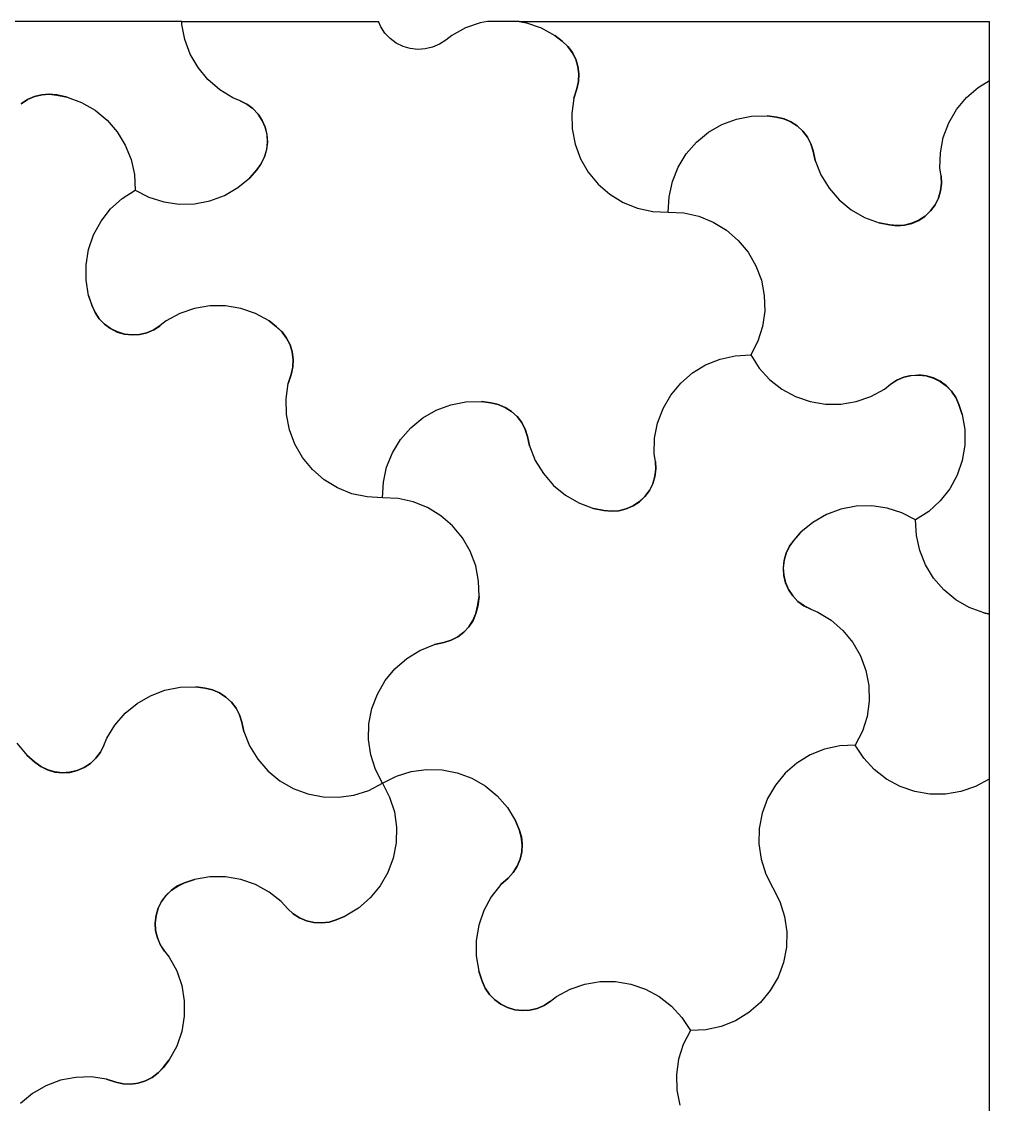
# Model space of a CAD drawing. Header units: millimetres. Extents: x 0 to 102, y 0 to 102.
# Drawn here: x 48.8 to 101.6, y 42.5 to 101.6 of the extents above; entities that cross this region are included whole.
import ezdxf

# ---------------------------------------------------------------- set-up
doc = ezdxf.new("R2010")
doc.units = ezdxf.units.MM
doc.layers.add('VISIBLE', color=7, linetype='CONTINUOUS')

msp = doc.modelspace()

# ---------------------------------------------------------------- linework, layer by layer
at = {"layer": 'VISIBLE'}
for p, q in [((57.540004, 101.6), (22.967288, 101.6)), ((57.543687, 101.451225), (57.540004, 101.6)), ((57.540004, 101.6), (68.265114, 101.6)), ((57.704522, 100.619568), (57.543687, 101.451225)), ((68.392882, 101.313185), (68.265114, 101.6)), ((68.622559, 100.97172), (68.392882, 101.313185)), ((73.020231, 101.257385), (72.276393, 100.852136)), ((73.820885, 101.533926), (73.020231, 101.257385)), ((74.214574, 101.6), (73.820885, 101.533926)), ((75.945027, 101.6), (74.214574, 101.6)), ((75.945027, 101.6), (76.338716, 101.533926)), ((75.945027, 101.6), (101.6, 101.6)), ((76.338716, 101.533926), (77.139369, 101.257385)), ((77.139369, 101.257385), (77.883207, 100.852136)), ((101.6, 98.386179), (101.6, 101.6)), ((58.000793, 99.826003), (57.704522, 100.619568)), ((68.907597, 100.674899), (68.622559, 100.97172)), ((69.239482, 100.431585), (68.907597, 100.674899)), ((71.94582, 100.592847), (71.601286, 100.3678)), ((72.276393, 100.852136), (71.94582, 100.592847)), ((77.883207, 100.852136), (78.296898, 100.529761)), ((78.296553, 100.527923), (77.883207, 100.852136)), ((78.597708, 100.24635), (78.296553, 100.527923)), ((78.296898, 100.529761), (78.598053, 100.248187)), ((69.608302, 100.249045), (69.239482, 100.431585)), ((70.003043, 100.132731), (69.608302, 100.249045)), ((70.411915, 100.086117), (70.003043, 100.132731)), ((70.822708, 100.110595), (70.411915, 100.086117)), ((71.223151, 100.205433), (70.822708, 100.110595)), ((71.601286, 100.3678), (71.223151, 100.205433)), ((78.84578, 99.917051), (78.597708, 100.24635)), ((78.598053, 100.248187), (78.846125, 99.918888)), ((79.033335, 99.549899), (78.84578, 99.917051)), ((78.846125, 99.918888), (79.03368, 99.551736)), ((58.424326, 99.092422), (58.000793, 99.826003)), ((79.154749, 99.155899), (79.033335, 99.549899)), ((79.03368, 99.551736), (79.155094, 99.157736)), ((58.963438, 98.439062), (58.424326, 99.092422)), ((79.206384, 98.746861), (79.154749, 99.155899)), ((79.155094, 99.157736), (79.206729, 98.748699)), ((79.186691, 98.335049), (79.206384, 98.746861)), ((79.206729, 98.748699), (79.187036, 98.336886)), ((59.603256, 97.883946), (58.963438, 98.439062)), ((79.09626, 97.932805), (79.186691, 98.335049)), ((79.187036, 98.336886), (79.096605, 97.934642)), ((100.985942, 98.011091), (101.6, 98.386179)), ((101.6, 69.263465), (101.6, 98.386179)), ((49.889875, 97.612306), (49.490301, 97.513867)), ((49.490868, 97.509885), (49.890442, 97.608324)), ((50.30043, 97.64048), (49.889875, 97.612306)), ((49.890442, 97.608324), (50.300997, 97.636498)), ((50.709705, 97.597547), (50.30043, 97.64048)), ((50.300997, 97.636498), (50.710272, 97.593565)), ((51.275065, 97.484339), (50.709705, 97.597547)), ((50.710272, 97.593565), (51.275065, 97.484339)), ((60.326131, 97.442389), (59.603256, 97.883946)), ((79.096605, 97.934642), (78.936441, 97.430857)), ((78.936441, 97.430857), (79.09626, 97.932805)), ((100.346124, 97.455975), (100.985942, 98.011091)), ((49.113642, 97.348103), (48.771148, 97.119965)), ((48.771715, 97.115983), (49.114209, 97.344121)), ((49.490301, 97.513867), (49.113642, 97.348103)), ((49.114209, 97.344121), (49.490868, 97.509885)), ((51.275065, 97.484339), (52.06863, 97.188069)), ((52.06863, 97.188069), (52.802211, 96.764535)), ((60.719701, 97.284248), (60.326131, 97.442389)), ((60.715969, 97.285748), (61.083131, 97.099896)), ((61.086864, 97.098396), (60.719701, 97.284248)), ((61.083131, 97.099896), (61.412813, 96.853605)), ((61.416545, 96.852105), (61.086864, 97.098396)), ((78.936441, 97.430857), (78.816953, 96.59226)), ((99.807012, 96.802615), (100.346124, 97.455975)), ((52.802211, 96.764535), (53.455571, 96.225424)), ((61.412813, 96.853605), (61.695168, 96.55423)), ((61.416545, 96.852105), (61.6989, 96.55273)), ((61.695168, 96.55423), (61.921762, 96.210713)), ((61.925494, 96.209213), (61.6989, 96.55273)), ((78.816953, 96.59226), (78.837916, 95.745453)), ((87.796078, 96.278568), (88.627735, 96.439403)), ((88.627735, 96.439403), (89.474542, 96.460366)), ((89.474542, 96.460366), (89.993997, 96.388026)), ((89.994616, 96.386263), (89.474542, 96.460366)), ((89.993997, 96.388026), (90.395591, 96.294754)), ((90.39621, 96.29299), (89.994616, 96.386263)), ((99.383479, 96.069034), (99.807012, 96.802615)), ((53.455571, 96.225424), (54.010687, 95.585605)), ((61.921762, 96.210713), (62.085829, 95.833312)), ((62.089561, 95.831812), (61.925494, 96.209213)), ((62.085829, 95.833312), (62.182469, 95.433299)), ((62.186201, 95.431799), (62.089561, 95.831812)), ((86.268932, 95.558764), (87.002513, 95.982297)), ((87.002513, 95.982297), (87.796078, 96.278568)), ((90.395591, 96.294754), (90.775077, 96.133609)), ((90.775697, 96.131845), (90.39621, 96.29299)), ((90.775077, 96.133609), (91.12108, 95.909423)), ((91.1217, 95.907659), (90.775697, 96.131845)), ((91.12108, 95.909423), (91.423228, 95.628916)), ((91.423848, 95.627152), (91.1217, 95.907659)), ((99.087208, 95.275469), (99.383479, 96.069034)), ((54.010687, 95.585605), (54.452244, 94.86273)), ((62.182469, 95.433299), (62.208795, 95.022621)), ((62.212527, 95.021121), (62.186201, 95.431799)), ((78.837916, 95.745453), (78.998751, 94.913796)), ((85.615572, 95.019652), (86.268932, 95.558764)), ((91.423228, 95.628916), (91.672464, 95.300497)), ((91.673084, 95.298733), (91.423848, 95.627152)), ((91.672464, 95.300497), (91.861315, 94.93401)), ((91.861935, 94.932246), (91.673084, 95.298733)), ((98.926373, 94.443813), (99.087208, 95.275469)), ((54.452244, 94.86273), (54.768063, 94.076741)), ((62.164021, 94.613543), (62.049485, 94.218283)), ((62.053217, 94.216783), (62.167754, 94.612044)), ((62.208795, 95.022621), (62.164021, 94.613543)), ((62.167754, 94.612044), (62.212527, 95.021121)), ((78.998751, 94.913796), (79.295022, 94.120232)), ((85.060456, 94.379834), (85.615572, 95.019652)), ((91.861315, 94.93401), (91.984122, 94.540441)), ((91.984742, 94.538678), (91.861935, 94.932246)), ((54.768063, 94.076741), (54.94943, 93.249319)), ((62.049485, 94.218283), (61.868607, 93.848645)), ((61.872339, 93.847145), (62.053217, 94.216783)), ((79.295022, 94.120232), (79.718555, 93.386651)), ((84.618899, 93.656959), (85.060456, 94.379834)), ((91.984122, 94.540441), (92.097309, 94.024068)), ((92.097309, 94.024068), (91.984742, 94.538678)), ((92.097309, 94.024068), (92.413127, 93.238078)), ((98.90541, 93.597006), (98.926373, 94.443813)), ((61.626788, 93.515668), (61.2498, 93.081156)), ((61.2498, 93.081156), (61.630521, 93.514168)), ((61.868607, 93.848645), (61.626788, 93.515668)), ((61.630521, 93.514168), (61.872339, 93.847145)), ((79.718555, 93.386651), (80.257667, 92.733291)), ((84.30308, 92.870969), (84.618899, 93.656959)), ((98.965242, 93.177094), (98.90541, 93.597006)), ((54.94943, 93.249319), (54.991343, 92.40329)), ((60.596439, 92.542044), (61.2498, 93.081156)), ((84.121713, 92.043547), (84.30308, 92.870969)), ((92.413127, 93.238078), (92.854685, 92.515203)), ((98.964675, 93.181076), (98.987304, 92.770178)), ((98.987871, 92.766196), (98.965242, 93.177094)), ((54.279617, 91.943978), (54.991343, 92.40329)), ((54.991343, 92.40329), (55.744982, 92.016573)), ((59.862858, 92.118511), (60.596439, 92.542044)), ((80.257667, 92.733291), (80.897485, 92.178175)), ((92.854685, 92.515203), (93.409801, 91.875385)), ((98.93885, 92.36152), (98.820761, 91.967306)), ((98.821328, 91.963324), (98.939417, 92.357538)), ((98.987304, 92.770178), (98.93885, 92.36152)), ((98.939417, 92.357538), (98.987871, 92.766196)), ((53.653732, 91.373199), (54.279617, 91.943978)), ((55.744982, 92.016573), (56.552234, 91.759931)), ((56.552234, 91.759931), (57.39083, 91.640443)), ((57.39083, 91.640443), (58.237637, 91.661406)), ((58.237637, 91.661406), (59.069294, 91.822241)), ((59.069294, 91.822241), (59.862858, 92.118511)), ((80.897485, 92.178175), (81.62036, 91.736617)), ((81.62036, 91.736617), (82.40635, 91.420799)), ((84.0798, 91.197519), (84.121713, 92.043547)), ((93.409801, 91.875385), (94.063161, 91.336273)), ((98.820761, 91.967306), (98.636563, 91.599311)), ((98.63713, 91.595329), (98.821328, 91.963324)), ((53.130954, 90.706697), (53.653732, 91.373199)), ((82.40635, 91.420799), (83.233772, 91.239431)), ((83.233772, 91.239431), (84.0798, 91.197519)), ((84.0798, 91.197519), (84.925829, 91.155606)), ((84.925829, 91.155606), (85.753251, 90.974239)), ((94.063161, 91.336273), (94.796742, 90.91274)), ((98.391758, 91.268524), (98.093657, 90.984825)), ((98.094224, 90.980843), (98.392325, 91.264542)), ((98.636563, 91.599311), (98.391758, 91.268524)), ((98.392325, 91.264542), (98.63713, 91.595329)), ((52.725705, 89.962859), (53.130954, 90.706697)), ((85.753251, 90.974239), (86.539241, 90.65842)), ((86.539241, 90.65842), (87.262115, 90.216862)), ((94.796742, 90.91274), (95.590307, 90.616469)), ((95.590307, 90.616469), (96.155667, 90.503261)), ((96.155099, 90.507243), (95.590307, 90.616469)), ((96.564375, 90.464311), (96.155099, 90.507243)), ((96.155667, 90.503261), (96.564942, 90.460329)), ((96.97493, 90.492485), (96.564375, 90.464311)), ((96.564942, 90.460329), (96.975497, 90.488503)), ((97.374504, 90.590924), (96.97493, 90.492485)), ((96.975497, 90.488503), (97.375071, 90.586942)), ((97.751162, 90.756687), (97.374504, 90.590924)), ((97.375071, 90.586942), (97.75173, 90.752705)), ((98.093657, 90.984825), (97.751162, 90.756687)), ((97.75173, 90.752705), (98.094224, 90.980843)), ((52.449164, 89.162206), (52.725705, 89.962859)), ((87.262115, 90.216862), (87.901934, 89.661747)), ((87.901934, 89.661747), (88.441046, 89.008386)), ((52.30896, 88.326823), (52.449164, 89.162206)), ((88.441046, 89.008386), (88.864579, 88.274806)), ((52.30896, 87.479757), (52.30896, 88.326823)), ((88.864579, 88.274806), (89.160849, 87.481241)), ((52.449164, 86.644374), (52.30896, 87.479757)), ((89.160849, 87.481241), (89.321685, 86.649584)), ((52.636968, 86.100637), (52.449164, 86.644374)), ((52.449164, 86.644374), (52.633803, 86.098154)), ((89.321685, 86.649584), (89.342647, 85.802777)), ((52.633803, 86.098154), (52.80126, 85.722245)), ((52.804425, 85.724728), (52.636968, 86.100637)), ((52.80126, 85.722245), (53.030937, 85.380781)), ((53.034102, 85.383263), (52.804425, 85.724728)), ((58.232427, 85.945469), (57.431774, 85.668928)), ((59.06781, 86.085673), (58.232427, 85.945469)), ((59.914876, 86.085673), (59.06781, 86.085673)), ((60.750259, 85.945469), (59.914876, 86.085673)), ((61.550912, 85.668928), (60.750259, 85.945469)), ((89.342647, 85.802777), (89.223159, 84.964181)), ((53.030937, 85.380781), (53.315974, 85.083959)), ((53.319139, 85.086442), (53.034102, 85.383263)), ((56.687936, 85.263679), (56.357363, 85.00439)), ((57.431774, 85.668928), (56.687936, 85.263679)), ((62.29475, 85.263679), (61.550912, 85.668928)), ((62.708096, 84.939466), (62.29475, 85.263679)), ((62.29475, 85.263679), (62.708441, 84.941303)), ((53.315974, 85.083959), (53.647859, 84.840645)), ((53.651024, 84.843127), (53.319139, 85.086442)), ((53.647859, 84.840645), (54.01668, 84.658105)), ((54.019845, 84.660588), (53.651024, 84.843127)), ((54.01668, 84.658105), (54.411421, 84.541791)), ((54.414586, 84.544274), (54.019845, 84.660588)), ((54.411421, 84.541791), (54.820293, 84.495177)), ((54.823458, 84.49766), (54.414586, 84.544274)), ((54.820293, 84.495177), (55.231085, 84.519655)), ((55.23425, 84.522137), (54.823458, 84.49766)), ((55.231085, 84.519655), (55.631529, 84.614494)), ((55.634694, 84.616976), (55.23425, 84.522137)), ((55.631529, 84.614494), (56.009664, 84.776861)), ((56.012829, 84.779343), (55.634694, 84.616976)), ((56.009664, 84.776861), (56.354198, 85.001907)), ((56.357363, 85.00439), (56.012829, 84.779343)), ((56.354198, 85.001907), (56.357363, 85.00439)), ((63.00925, 84.657892), (62.708096, 84.939466)), ((62.708441, 84.941303), (63.009595, 84.65973)), ((63.257323, 84.328594), (63.00925, 84.657892)), ((63.009595, 84.65973), (63.257668, 84.330431)), ((89.223159, 84.964181), (88.966517, 84.156929)), ((63.444878, 83.961442), (63.257323, 84.328594)), ((63.257668, 84.330431), (63.445223, 83.963279)), ((63.566292, 83.567441), (63.444878, 83.961442)), ((63.445223, 83.963279), (63.566637, 83.569279)), ((88.966517, 84.156929), (88.5798, 83.40329)), ((63.617926, 83.158404), (63.566292, 83.567441)), ((63.566637, 83.569279), (63.618272, 83.160242)), ((86.90635, 83.18001), (87.733772, 83.361377)), ((87.733772, 83.361377), (88.5798, 83.40329)), ((88.5798, 83.40329), (89.039112, 82.691564)), ((63.507803, 82.344348), (63.598233, 82.746591)), ((63.598578, 82.748429), (63.508148, 82.346185)), ((63.598233, 82.746591), (63.617926, 83.158404)), ((63.618272, 83.160242), (63.598578, 82.748429)), ((85.397485, 82.422634), (86.12036, 82.864191)), ((86.12036, 82.864191), (86.90635, 83.18001)), ((63.508148, 82.346185), (63.347984, 81.842399)), ((63.347984, 81.842399), (63.507803, 82.344348)), ((84.757667, 81.867518), (85.397485, 82.422634)), ((89.039112, 82.691564), (89.609892, 82.065679)), ((96.558314, 82.027237), (96.936449, 82.189604)), ((96.939614, 82.192086), (96.561479, 82.029719)), ((96.936449, 82.189604), (97.336893, 82.284443)), ((97.340058, 82.286925), (96.939614, 82.192086)), ((97.336893, 82.284443), (97.747685, 82.30892)), ((97.340058, 82.286925), (97.75085, 82.311403)), ((97.747685, 82.30892), (98.156557, 82.262306)), ((98.159722, 82.264789), (97.75085, 82.311403)), ((98.156557, 82.262306), (98.551298, 82.145992)), ((98.554463, 82.148475), (98.159722, 82.264789)), ((63.228496, 81.003803), (63.347984, 81.842399)), ((84.218555, 81.214158), (84.757667, 81.867518)), ((89.609892, 82.065679), (90.276393, 81.542901)), ((95.883207, 81.542901), (96.21378, 81.80219)), ((96.21378, 81.80219), (96.558314, 82.027237)), ((96.216945, 81.804673), (96.21378, 81.80219)), ((96.561479, 82.029719), (96.216945, 81.804673)), ((98.551298, 82.145992), (98.920119, 81.963453)), ((98.923284, 81.965935), (98.554463, 82.148475)), ((98.920119, 81.963453), (99.252004, 81.720138)), ((99.255169, 81.722621), (98.923284, 81.965935)), ((99.252004, 81.720138), (99.537041, 81.423317)), ((99.540206, 81.425799), (99.255169, 81.722621)), ((63.249459, 80.156996), (63.228496, 81.003803)), ((83.795022, 80.480577), (84.218555, 81.214158)), ((90.276393, 81.542901), (91.020231, 81.137652)), ((91.020231, 81.137652), (91.820885, 80.861111)), ((94.338716, 80.861111), (95.139369, 81.137652)), ((95.139369, 81.137652), (95.883207, 81.542901)), ((99.537041, 81.423317), (99.766718, 81.081852)), ((99.769883, 81.084335), (99.540206, 81.425799)), ((99.766718, 81.081852), (99.934175, 80.705943)), ((99.93734, 80.708426), (99.769883, 81.084335)), ((70.680475, 79.970307), (71.414056, 80.39384)), ((71.414056, 80.39384), (72.207621, 80.690111)), ((72.207621, 80.690111), (73.039278, 80.850946)), ((73.039278, 80.850946), (73.886084, 80.871908)), ((73.886084, 80.871908), (74.405539, 80.799569)), ((74.406159, 80.797805), (73.886084, 80.871908)), ((74.405539, 80.799569), (74.807133, 80.706296)), ((74.807753, 80.704533), (74.406159, 80.797805)), ((74.807133, 80.706296), (75.18662, 80.545152)), ((75.18724, 80.543388), (74.807753, 80.704533)), ((75.18662, 80.545152), (75.532623, 80.320966)), ((75.533243, 80.319202), (75.18724, 80.543388)), ((83.498751, 79.687012), (83.795022, 80.480577)), ((91.820885, 80.861111), (92.656267, 80.720907)), ((92.656267, 80.720907), (93.503333, 80.720907)), ((93.503333, 80.720907), (94.338716, 80.861111)), ((99.934175, 80.705943), (100.121979, 80.162206)), ((100.121979, 80.162206), (99.93734, 80.708426)), ((63.410294, 79.325339), (63.249459, 80.156996)), ((70.027115, 79.431195), (70.680475, 79.970307)), ((75.532623, 80.320966), (75.834771, 80.040459)), ((75.835391, 80.038695), (75.533243, 80.319202)), ((75.834771, 80.040459), (76.084006, 79.712039)), ((76.084626, 79.710276), (75.835391, 80.038695)), ((100.121979, 80.162206), (100.262183, 79.326823)), ((63.706564, 78.531774), (63.410294, 79.325339)), ((69.471999, 78.791377), (70.027115, 79.431195)), ((76.084006, 79.712039), (76.272858, 79.345553)), ((76.273478, 79.343789), (76.084626, 79.710276)), ((76.272858, 79.345553), (76.395665, 78.951984)), ((76.396285, 78.95022), (76.273478, 79.343789)), ((83.337916, 78.855355), (83.498751, 79.687012)), ((100.262183, 79.326823), (100.262183, 78.479757)), ((69.030442, 78.068502), (69.471999, 78.791377)), ((76.395665, 78.951984), (76.508852, 78.435611)), ((76.508852, 78.435611), (76.396285, 78.95022)), ((83.316953, 78.008548), (83.337916, 78.855355)), ((64.130097, 77.798194), (63.706564, 78.531774)), ((68.714623, 77.282512), (69.030442, 78.068502)), ((76.508852, 78.435611), (76.82467, 77.649621)), ((100.262183, 78.479757), (100.121979, 77.644374)), ((64.669209, 77.144833), (64.130097, 77.798194)), ((76.82467, 77.649621), (77.266228, 76.926746)), ((83.376784, 77.588637), (83.316953, 78.008548)), ((83.376217, 77.592619), (83.398846, 77.181721)), ((83.399413, 77.177739), (83.376784, 77.588637)), ((100.121979, 77.644374), (99.845438, 76.843721)), ((65.309028, 76.589718), (64.669209, 77.144833)), ((68.533256, 76.45509), (68.714623, 77.282512)), ((77.266228, 76.926746), (77.821344, 76.286928)), ((83.398846, 77.181721), (83.350393, 76.773063)), ((83.35096, 76.76908), (83.399413, 77.177739)), ((99.845438, 76.843721), (99.440189, 76.099883)), ((66.031903, 76.14816), (65.309028, 76.589718)), ((68.491343, 75.609061), (68.533256, 76.45509)), ((77.821344, 76.286928), (78.474704, 75.747816)), ((83.232304, 76.378849), (83.048106, 76.010854)), ((83.048673, 76.006872), (83.232871, 76.374867)), ((83.350393, 76.773063), (83.232304, 76.378849)), ((83.232871, 76.374867), (83.35096, 76.76908)), ((66.817892, 75.832341), (66.031903, 76.14816)), ((67.645314, 75.650974), (66.817892, 75.832341)), ((78.474704, 75.747816), (79.208285, 75.324283)), ((82.803301, 75.680067), (82.5052, 75.396368)), ((82.505767, 75.392386), (82.803868, 75.676085)), ((83.048106, 76.010854), (82.803301, 75.680067)), ((82.803868, 75.676085), (83.048673, 76.006872)), ((99.440189, 76.099883), (98.917411, 75.433381)), ((68.491343, 75.609061), (67.645314, 75.650974)), ((69.337372, 75.567149), (68.491343, 75.609061)), ((70.164794, 75.385781), (69.337372, 75.567149)), ((70.950783, 75.069963), (70.164794, 75.385781)), ((71.673658, 74.628405), (70.950783, 75.069963)), ((79.208285, 75.324283), (80.001849, 75.028012)), ((82.162705, 75.16823), (81.786046, 75.002466)), ((81.786614, 74.998484), (82.163272, 75.164248)), ((82.5052, 75.396368), (82.162705, 75.16823)), ((82.163272, 75.164248), (82.505767, 75.392386)), ((94.333506, 75.145174), (93.501849, 74.984339)), ((95.180313, 75.166137), (94.333506, 75.145174)), ((96.018909, 75.046649), (95.180313, 75.166137)), ((98.917411, 75.433381), (98.291526, 74.862602)), ((72.313477, 74.073289), (71.673658, 74.628405)), ((80.001849, 75.028012), (80.567209, 74.914804)), ((80.566642, 74.918786), (80.001849, 75.028012)), ((80.975917, 74.875854), (80.566642, 74.918786)), ((80.567209, 74.914804), (80.976485, 74.871872)), ((81.386473, 74.904028), (80.975917, 74.875854)), ((80.976485, 74.871872), (81.38704, 74.900045)), ((81.786046, 75.002466), (81.386473, 74.904028)), ((81.38704, 74.900045), (81.786614, 74.998484)), ((92.708285, 74.688069), (91.974704, 74.264535)), ((93.501849, 74.984339), (92.708285, 74.688069)), ((96.826162, 74.790007), (96.018909, 75.046649)), ((97.5798, 74.40329), (96.826162, 74.790007)), ((98.291526, 74.862602), (97.5798, 74.40329)), ((72.852588, 73.419929), (72.313477, 74.073289)), ((91.974704, 74.264535), (91.321344, 73.725424)), ((97.621713, 73.557261), (97.5798, 74.40329)), ((73.276122, 72.686348), (72.852588, 73.419929)), ((90.940623, 73.292412), (90.698804, 72.959435)), ((90.702537, 72.957935), (90.944355, 73.290912)), ((91.321344, 73.725424), (90.940623, 73.292412)), ((90.944355, 73.290912), (91.321344, 73.725424)), ((97.80308, 72.729839), (97.621713, 73.557261)), ((90.698804, 72.959435), (90.517926, 72.589797)), ((90.521658, 72.588297), (90.702537, 72.957935)), ((98.118899, 71.94385), (97.80308, 72.729839)), ((73.572392, 71.892784), (73.276122, 72.686348)), ((90.40339, 72.194536), (90.358616, 71.785459)), ((90.362348, 71.783959), (90.407122, 72.193037)), ((90.517926, 72.589797), (90.40339, 72.194536)), ((90.407122, 72.193037), (90.521658, 72.588297)), ((73.733227, 71.061127), (73.572392, 71.892784)), ((90.358616, 71.785459), (90.384942, 71.374781)), ((90.388674, 71.373281), (90.362348, 71.783959)), ((98.560456, 71.220975), (98.118899, 71.94385)), ((73.75419, 70.21432), (73.733227, 71.061127)), ((90.384942, 71.374781), (90.481582, 70.974768)), ((90.485314, 70.973268), (90.388674, 71.373281)), ((90.481582, 70.974768), (90.645649, 70.597367)), ((90.649381, 70.595867), (90.485314, 70.973268)), ((99.115572, 70.581156), (98.560456, 71.220975)), ((90.645649, 70.597367), (90.872243, 70.25385)), ((90.875976, 70.25235), (90.649381, 70.595867)), ((99.768932, 70.042044), (99.115572, 70.581156)), ((73.680087, 69.694245), (73.75419, 70.21432)), ((73.75419, 70.21432), (73.681851, 69.694865)), ((91.154598, 69.954475), (90.872243, 70.25385)), ((91.15833, 69.952975), (90.875976, 70.25235)), ((91.154598, 69.954475), (91.48428, 69.708183)), ((91.488012, 69.706684), (91.15833, 69.952975)), ((100.502513, 69.618511), (99.768932, 70.042044)), ((73.42567, 68.913165), (73.586814, 69.292651)), ((73.588578, 69.293271), (73.427433, 68.913784)), ((73.586814, 69.292651), (73.680087, 69.694245)), ((73.681851, 69.694865), (73.588578, 69.293271)), ((91.48428, 69.708183), (91.851442, 69.522332)), ((91.855175, 69.520832), (91.488012, 69.706684)), ((91.851442, 69.522332), (92.245012, 69.364191)), ((92.245012, 69.364191), (92.967887, 68.922634)), ((101.296078, 69.322241), (100.502513, 69.618511)), ((101.6, 69.263465), (101.296078, 69.322241)), ((101.296078, 69.322241), (101.6, 69.261383)), ((101.6, 60.257318), (101.6, 69.263465)), ((72.920977, 68.265013), (73.201484, 68.567161)), ((73.203247, 68.567781), (72.92274, 68.265633)), ((73.201484, 68.567161), (73.42567, 68.913165)), ((73.427433, 68.913784), (73.203247, 68.567781)), ((92.967887, 68.922634), (93.607705, 68.367518)), ((72.22607, 67.826926), (72.592557, 68.015778)), ((72.594321, 68.016398), (72.227834, 67.827546)), ((72.592557, 68.015778), (72.920977, 68.265013)), ((72.92274, 68.265633), (72.594321, 68.016398)), ((93.607705, 68.367518), (94.146817, 67.714158)), ((70.531903, 67.275734), (71.317892, 67.591553)), ((71.834266, 67.70474), (71.317892, 67.591553)), ((71.317892, 67.591553), (71.832502, 67.70412)), ((71.832502, 67.70412), (72.22607, 67.826926)), ((72.227834, 67.827546), (71.834266, 67.70474)), ((94.146817, 67.714158), (94.57035, 66.980577)), ((69.169209, 66.279061), (69.809028, 66.834176)), ((69.809028, 66.834176), (70.531903, 67.275734)), ((94.57035, 66.980577), (94.866621, 66.187012)), ((68.630097, 65.6257), (69.169209, 66.279061)), ((68.206564, 64.89212), (68.630097, 65.6257)), ((94.866621, 66.187012), (95.027456, 65.355355)), ((55.825599, 64.805383), (56.619163, 65.101653)), ((56.619163, 65.101653), (57.45082, 65.262488)), ((57.45082, 65.262488), (58.297627, 65.283451)), ((58.297627, 65.283451), (58.817082, 65.211112)), ((58.817702, 65.209348), (58.297627, 65.283451)), ((58.817082, 65.211112), (59.218676, 65.117839)), ((59.219296, 65.116075), (58.817702, 65.209348)), ((59.218676, 65.117839), (59.598163, 64.956695)), ((59.598782, 64.954931), (59.219296, 65.116075)), ((95.027456, 65.355355), (95.048419, 64.508548)), ((55.092018, 64.38185), (55.825599, 64.805383)), ((59.598163, 64.956695), (59.944166, 64.732509)), ((59.944786, 64.730745), (59.598782, 64.954931)), ((59.944166, 64.732509), (60.246314, 64.452002)), ((60.246934, 64.450238), (59.944786, 64.730745)), ((60.246314, 64.452002), (60.495549, 64.123582)), ((60.496169, 64.121819), (60.246934, 64.450238)), ((67.910294, 64.098555), (68.206564, 64.89212)), ((95.048419, 64.508548), (94.928931, 63.669952)), ((53.883542, 63.202919), (54.438658, 63.842738)), ((54.438658, 63.842738), (55.092018, 64.38185)), ((60.495549, 64.123582), (60.684401, 63.757095)), ((60.685021, 63.755332), (60.496169, 64.121819)), ((67.749459, 63.266898), (67.910294, 64.098555)), ((60.684401, 63.757095), (60.807207, 63.363527)), ((60.807827, 63.361763), (60.685021, 63.755332)), ((60.807207, 63.363527), (60.920394, 62.847153)), ((60.920394, 62.847153), (60.807827, 63.361763)), ((67.728496, 62.420091), (67.749459, 63.266898)), ((94.928931, 63.669952), (94.672288, 62.8627)), ((53.441984, 62.480044), (53.883542, 63.202919)), ((60.920394, 62.847153), (61.236213, 62.061164)), ((94.672288, 62.8627), (94.285572, 62.109061)), ((48.54164, 62.209736), (49.080752, 61.556376)), ((53.097992, 61.719312), (53.283844, 62.086475)), ((53.285344, 62.090207), (53.099492, 61.723044)), ((53.283844, 62.086475), (53.441984, 62.480044)), ((61.236213, 62.061164), (61.677771, 61.338289)), ((67.847984, 61.581495), (67.728496, 62.420091)), ((93.439543, 62.067149), (92.612121, 61.885781)), ((94.285572, 62.109061), (93.439543, 62.067149)), ((94.744883, 61.397335), (94.285572, 62.109061)), ((49.080752, 61.556376), (49.513764, 61.175655)), ((49.515264, 61.179387), (49.080752, 61.556376)), ((52.851701, 61.38963), (53.097992, 61.719312)), ((53.099492, 61.723044), (52.853201, 61.393363)), ((68.104626, 60.774243), (67.847984, 61.581495)), ((91.826131, 61.569963), (91.103256, 61.128405)), ((92.612121, 61.885781), (91.826131, 61.569963)), ((49.513764, 61.175655), (49.846741, 60.933837)), ((49.84824, 60.937569), (49.515264, 61.179387)), ((49.846741, 60.933837), (50.216379, 60.752959)), ((50.217879, 60.756691), (49.84824, 60.937569)), ((51.831408, 60.716614), (52.208808, 60.880681)), ((52.210308, 60.884414), (51.832908, 60.720346)), ((52.208808, 60.880681), (52.552326, 61.107276)), ((52.553826, 61.111008), (52.210308, 60.884414)), ((52.552326, 61.107276), (52.851701, 61.38963)), ((52.853201, 61.393363), (52.553826, 61.111008)), ((61.677771, 61.338289), (62.232886, 60.69847)), ((91.103256, 61.128405), (90.463438, 60.573289)), ((95.315663, 60.771451), (94.744883, 61.397335)), ((50.216379, 60.752959), (50.611639, 60.638422)), ((50.613139, 60.642154), (50.217879, 60.756691)), ((50.611639, 60.638422), (51.020717, 60.593648)), ((51.022217, 60.597381), (50.613139, 60.642154)), ((51.020717, 60.593648), (51.431395, 60.619975)), ((51.432895, 60.623707), (51.022217, 60.597381)), ((51.431395, 60.619975), (51.831408, 60.716614)), ((51.832908, 60.720346), (51.432895, 60.623707)), ((62.232886, 60.69847), (62.886247, 60.159359)), ((68.491343, 60.020604), (68.104626, 60.774243)), ((68.491343, 60.020604), (69.244982, 60.407321)), ((69.244982, 60.407321), (70.052234, 60.663963)), ((70.052234, 60.663963), (70.89083, 60.783451)), ((70.89083, 60.783451), (71.737637, 60.762488)), ((71.737637, 60.762488), (72.569294, 60.601653)), ((72.569294, 60.601653), (73.362858, 60.305383)), ((73.362858, 60.305383), (74.096439, 59.88185)), ((90.463438, 60.573289), (89.924326, 59.919929)), ((95.982165, 60.248673), (95.315663, 60.771451)), ((62.886247, 60.159359), (63.619827, 59.735825)), ((63.619827, 59.735825), (64.413392, 59.439555)), ((67.737704, 59.633887), (68.491343, 60.020604)), ((68.491343, 60.020604), (68.87806, 59.266965)), ((74.096439, 59.88185), (74.7498, 59.342738)), ((89.924326, 59.919929), (89.500793, 59.186348)), ((96.726002, 59.843424), (95.982165, 60.248673)), ((97.526656, 59.566883), (96.726002, 59.843424)), ((100.845141, 59.843424), (100.044487, 59.566883)), ((101.588978, 60.248673), (100.845141, 59.843424)), ((101.6, 60.257318), (101.588978, 60.248673)), ((101.6, 32.466343), (101.6, 60.257318)), ((64.413392, 59.439555), (65.245049, 59.27872)), ((65.245049, 59.27872), (66.091856, 59.257757)), ((66.091856, 59.257757), (66.930452, 59.377245)), ((66.930452, 59.377245), (67.737704, 59.633887)), ((68.87806, 59.266965), (69.134702, 58.459713)), ((74.7498, 59.342738), (75.304915, 58.702919)), ((89.500793, 59.186348), (89.204522, 58.392784)), ((98.362038, 59.426678), (97.526656, 59.566883)), ((99.209105, 59.426678), (98.362038, 59.426678)), ((100.044487, 59.566883), (99.209105, 59.426678)), ((75.304915, 58.702919), (75.746473, 57.980044)), ((69.134702, 58.459713), (69.25419, 57.621117)), ((75.746473, 57.980044), (75.943553, 57.494014)), ((75.942335, 57.492595), (75.746473, 57.980044)), ((89.204522, 58.392784), (89.043687, 57.561127)), ((69.25419, 57.621117), (69.233227, 56.77431)), ((76.062356, 57.098168), (75.942335, 57.492595)), ((75.943553, 57.494014), (76.063573, 57.099587)), ((89.043687, 57.561127), (89.022724, 56.71432)), ((69.233227, 56.77431), (69.072392, 55.942653)), ((76.112544, 56.688951), (76.062356, 57.098168)), ((76.063573, 57.099587), (76.113761, 56.690369)), ((75.999542, 55.875289), (76.091394, 56.27721)), ((76.092612, 56.278629), (76.00076, 55.876708)), ((76.091394, 56.27721), (76.112544, 56.688951)), ((76.113761, 56.690369), (76.092612, 56.278629)), ((89.022724, 56.71432), (89.142212, 55.875723)), ((69.072392, 55.942653), (68.776122, 55.149089)), ((75.839741, 55.495235), (75.999542, 55.875289)), ((76.00076, 55.876708), (75.840958, 55.496654)), ((89.142212, 55.875723), (89.398855, 55.068471)), ((68.776122, 55.149089), (68.352588, 54.415508)), ((75.337342, 54.845303), (75.616779, 55.148441)), ((75.617997, 55.14986), (75.33856, 54.846722)), ((75.616779, 55.148441), (75.839741, 55.495235)), ((75.840958, 55.496654), (75.617997, 55.14986)), ((89.398855, 55.068471), (89.785572, 54.314833)), ((57.310298, 54.416458), (56.968834, 54.186781)), ((56.971316, 54.183616), (57.312781, 54.413293)), ((57.686207, 54.583915), (57.310298, 54.416458)), ((57.312781, 54.413293), (57.688689, 54.58075)), ((58.232427, 54.768554), (57.686207, 54.583915)), ((57.688689, 54.58075), (58.232427, 54.768554)), ((59.06781, 54.908759), (58.232427, 54.768554)), ((59.914876, 54.908759), (59.06781, 54.908759)), ((60.750259, 54.768554), (59.914876, 54.908759)), ((61.550912, 54.492013), (60.750259, 54.768554)), ((62.29475, 54.086764), (61.550912, 54.492013)), ((68.352588, 54.415508), (67.813477, 53.762147)), ((74.947961, 54.490513), (74.425183, 53.824011)), ((75.33856, 54.846722), (74.947961, 54.490513)), ((74.947961, 54.490513), (75.337342, 54.845303)), ((56.672012, 53.901744), (56.428698, 53.569859)), ((56.43118, 53.566694), (56.674495, 53.898579)), ((56.968834, 54.186781), (56.672012, 53.901744)), ((56.674495, 53.898579), (56.971316, 54.183616)), ((62.961252, 53.563986), (62.29475, 54.086764)), ((74.425183, 53.824011), (74.019934, 53.080173)), ((89.785572, 54.314833), (90.172288, 53.561194)), ((56.246158, 53.201039), (56.129844, 52.806298)), ((56.132327, 52.803132), (56.248641, 53.197873)), ((56.428698, 53.569859), (56.246158, 53.201039)), ((56.248641, 53.197873), (56.43118, 53.566694)), ((63.317461, 53.173387), (62.961252, 53.563986)), ((62.961252, 53.563986), (63.316042, 53.174605)), ((67.173658, 53.207032), (66.450783, 52.765474)), ((67.813477, 53.762147), (67.173658, 53.207032)), ((90.172288, 53.561194), (90.428931, 52.753942)), ((56.129844, 52.806298), (56.08323, 52.397425)), ((56.085713, 52.39426), (56.132327, 52.803132)), ((63.316042, 53.174605), (63.61918, 52.895168)), ((63.620599, 52.89395), (63.317461, 53.173387)), ((63.61918, 52.895168), (63.965974, 52.672207)), ((63.967393, 52.670989), (63.620599, 52.89395)), ((63.965974, 52.672207), (64.346028, 52.512405)), ((64.347446, 52.511187), (63.967393, 52.670989)), ((65.963334, 52.569612), (66.450783, 52.765474)), ((66.450783, 52.765474), (65.964752, 52.568394)), ((74.019934, 53.080173), (73.743393, 52.27952)), ((90.428931, 52.753942), (90.548419, 51.915346)), ((56.08323, 52.397425), (56.107708, 51.986633)), ((56.11019, 51.983468), (56.085713, 52.39426)), ((64.346028, 52.512405), (64.747949, 52.420553)), ((64.749368, 52.419335), (64.347446, 52.511187)), ((64.747949, 52.420553), (65.15969, 52.399403)), ((65.161108, 52.398186), (64.749368, 52.419335)), ((65.15969, 52.399403), (65.568907, 52.449591)), ((65.570325, 52.448374), (65.161108, 52.398186)), ((65.568907, 52.449591), (65.963334, 52.569612)), ((65.964752, 52.568394), (65.570325, 52.448374)), ((73.743393, 52.27952), (73.603188, 51.444137)), ((56.107708, 51.986633), (56.202547, 51.58619)), ((56.205029, 51.583025), (56.11019, 51.983468)), ((56.202547, 51.58619), (56.364914, 51.208054)), ((56.367396, 51.204889), (56.205029, 51.583025)), ((73.603188, 51.444137), (73.603188, 50.597071)), ((90.548419, 51.915346), (90.527456, 51.068539)), ((56.364914, 51.208054), (56.58996, 50.863521)), ((56.592443, 50.860355), (56.367396, 51.204889)), ((56.58996, 50.863521), (56.851731, 50.529782)), ((90.527456, 51.068539), (90.366621, 50.236882)), ((56.851731, 50.529782), (57.256981, 49.785945)), ((73.603188, 50.597071), (73.743393, 49.761688)), ((57.256981, 49.785945), (57.533522, 48.985291)), ((73.743393, 49.761688), (73.928032, 49.215468)), ((73.931197, 49.217951), (73.743393, 49.761688)), ((90.366621, 50.236882), (90.07035, 49.443317)), ((73.928032, 49.215468), (74.095489, 48.839559)), ((74.098654, 48.842042), (73.931197, 49.217951)), ((78.726002, 48.786242), (79.526656, 49.062783)), ((79.526656, 49.062783), (80.362038, 49.202987)), ((80.362038, 49.202987), (81.209105, 49.202987)), ((81.209105, 49.202987), (82.044487, 49.062783)), ((82.044487, 49.062783), (82.845141, 48.786242)), ((90.07035, 49.443317), (89.646817, 48.709736)), ((57.533522, 48.985291), (57.673726, 48.149909)), ((74.095489, 48.839559), (74.325166, 48.498095)), ((74.328331, 48.500577), (74.098654, 48.842042)), ((74.325166, 48.498095), (74.610203, 48.201273)), ((74.613368, 48.203756), (74.328331, 48.500577)), ((77.982165, 48.380993), (78.726002, 48.786242)), ((82.845141, 48.786242), (83.588978, 48.380993)), ((89.646817, 48.709736), (89.107705, 48.056376)), ((57.673726, 48.149909), (57.673726, 47.302842)), ((74.610203, 48.201273), (74.942088, 47.957959)), ((74.945253, 47.960442), (74.613368, 48.203756)), ((74.942088, 47.957959), (75.310908, 47.775419)), ((75.314074, 47.777902), (74.945253, 47.960442)), ((76.925757, 47.731808), (77.303893, 47.894175)), ((77.307058, 47.896657), (76.928923, 47.73429)), ((77.303893, 47.894175), (77.648427, 48.119221)), ((77.651592, 48.121704), (77.307058, 47.896657)), ((77.648427, 48.119221), (77.982165, 48.380993)), ((83.588978, 48.380993), (84.25548, 47.858215)), ((89.107705, 48.056376), (88.467887, 47.50126)), ((57.673726, 47.302842), (57.533522, 46.46746)), ((75.310908, 47.775419), (75.705649, 47.659106)), ((75.708815, 47.661588), (75.314074, 47.777902)), ((75.705649, 47.659106), (76.114522, 47.612491)), ((76.117687, 47.614974), (75.708815, 47.661588)), ((76.114522, 47.612491), (76.525314, 47.636969)), ((76.528479, 47.639451), (76.117687, 47.614974)), ((76.525314, 47.636969), (76.925757, 47.731808)), ((76.928923, 47.73429), (76.528479, 47.639451)), ((84.25548, 47.858215), (84.82626, 47.23233)), ((88.467887, 47.50126), (87.745012, 47.059703)), ((84.82626, 47.23233), (85.285572, 46.520604)), ((86.959022, 46.743884), (86.1316, 46.562517)), ((87.745012, 47.059703), (86.959022, 46.743884)), ((57.533522, 46.46746), (57.256981, 45.666806)), ((85.285572, 46.520604), (84.898855, 45.766965)), ((86.1316, 46.562517), (85.285572, 46.520604)), ((57.256981, 45.666806), (56.851731, 44.922969)), ((84.898855, 45.766965), (84.642212, 44.959713)), ((56.527519, 44.509622), (56.851731, 44.922969)), ((56.851731, 44.922969), (56.529356, 44.509277)), ((84.642212, 44.959713), (84.522724, 44.121117)), ((56.245945, 44.208468), (56.527519, 44.509622)), ((56.529356, 44.509277), (56.247783, 44.208123)), ((50.913392, 43.807425), (50.119827, 43.511154)), ((51.745049, 43.96826), (50.913392, 43.807425)), ((52.591856, 43.989223), (51.745049, 43.96826)), ((53.430452, 43.869735), (52.591856, 43.989223)), ((53.934238, 43.709571), (53.430452, 43.869735)), ((53.430452, 43.869735), (53.932401, 43.709916)), ((55.155494, 43.651426), (55.549495, 43.772841)), ((55.551332, 43.772496), (55.157332, 43.651081)), ((55.549495, 43.772841), (55.916647, 43.960395)), ((55.918484, 43.96005), (55.551332, 43.772496)), ((55.916647, 43.960395), (56.245945, 44.208468)), ((56.247783, 44.208123), (55.918484, 43.96005)), ((84.522724, 44.121117), (84.543687, 43.27431)), ((50.119827, 43.511154), (49.386247, 43.087621)), ((53.932401, 43.709916), (54.334644, 43.619485)), ((54.336482, 43.61914), (53.934238, 43.709571)), ((54.334644, 43.619485), (54.746457, 43.599792)), ((54.748294, 43.599447), (54.336482, 43.61914)), ((54.746457, 43.599792), (55.155494, 43.651426)), ((55.157332, 43.651081), (54.748294, 43.599447)), ((84.543687, 43.27431), (84.704522, 42.442653)), ((49.386247, 43.087621), (48.732886, 42.548509))]:
    msp.add_line(p, q, dxfattribs=at)

doc.saveas('drawing.dxf')
